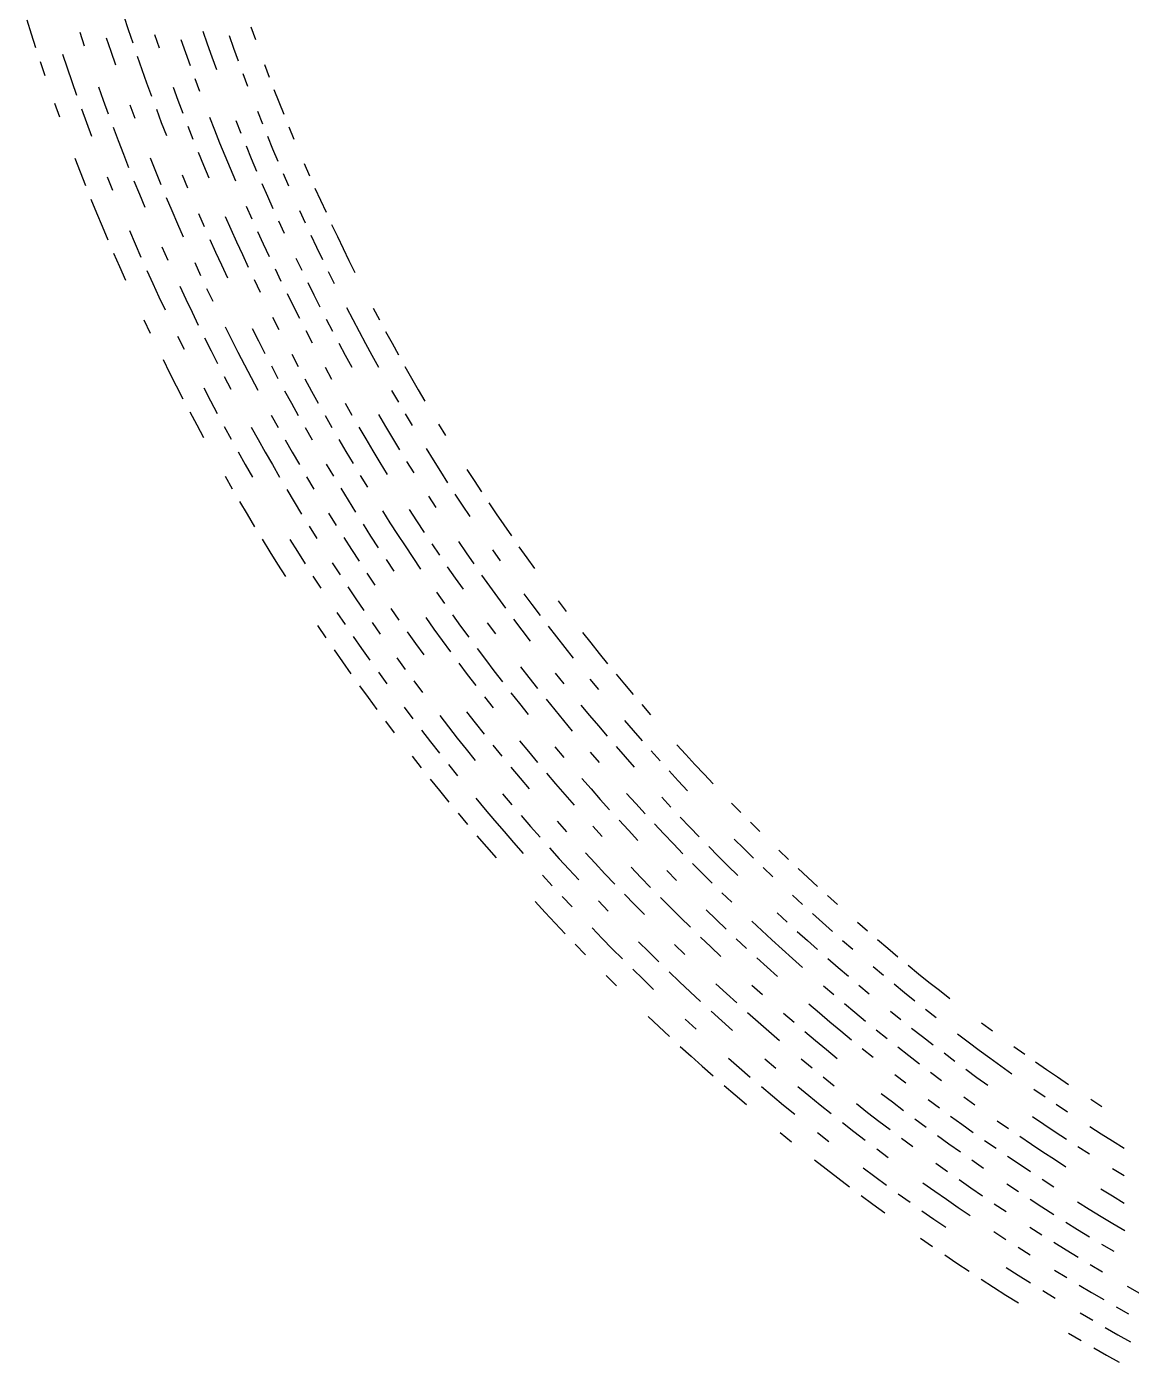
# Model space of a CAD drawing. Header units: metres. Extents: x -298 to 300, y -298 to 299.
# Drawn here: x -284.9 to -143.6, y -260.2 to -89.5 of the extents above; entities that cross this region are included whole.
import ezdxf

# ---------------------------------------------------------------- set-up
doc = ezdxf.new("R2010")
doc.units = ezdxf.units.M

msp = doc.modelspace()

# ---------------------------------------------------------------- linework, layer by layer
for p, q in [((-284.88284, -88.620674, -692.8203), (-284.31747, -90.40809, -692.8203)), ((-272.46692, -88.17628, -692.8203), (-271.90463, -89.885506, -692.8203)), ((-284.31747, -90.40809, -692.8203), (-283.7409, -92.19187, -692.8203)), ((-278.08945, -90.22886, -692.8203), (-277.51416, -91.973366, -692.8203)), ((-271.90463, -89.885506, -692.8203), (-271.33167, -91.59113, -692.8203)), ((-262.3679, -90.071815, -692.8203), (-261.79395, -91.71754, -692.8203)), ((-256.2169, -89.54554, -692.8203), (-255.64638, -91.152596, -692.8203)), ((-274.70978, -90.92835, -692.8203), (-274.1302, -92.65162, -692.8203)), ((-268.53238, -90.532814, -692.8203), (-267.95538, -92.21723, -692.8203)), ((-265.16205, -91.14347, -692.8203), (-264.5813, -92.80668, -692.8203)), ((-261.79395, -91.71754, -692.8203), (-261.20966, -93.359566, -692.8203)), ((-259.0058, -90.63047, -692.8203), (-258.4284, -92.25501, -692.8203)), ((-280.31787, -93.02024, -692.8203), (-279.725, -94.778694, -692.8203)), ((-274.1302, -92.65162, -692.8203), (-273.5398, -94.37116, -692.8203)), ((-270.748, -93.29313, -692.8203), (-270.1536, -94.9914, -692.8203)), ((-264.5813, -92.80668, -692.8203), (-263.9901, -94.466225, -692.8203)), ((-261.20966, -93.359566, -692.8203), (-260.61505, -94.99787, -692.8203)), ((-258.4284, -92.25501, -692.8203), (-257.8408, -93.87586, -692.8203)), ((-283.15314, -93.97199, -692.8203), (-282.55423, -95.74836, -692.8203)), ((-279.725, -94.778694, -692.8203), (-279.12115, -96.53333, -692.8203)), ((-270.1536, -94.9914, -692.8203), (-269.54858, -96.68592, -692.8203)), ((-257.24307, -95.49299, -692.8203), (-256.63516, -97.10633, -692.8203)), ((-254.47511, -94.35572, -692.8203), (-253.8744, -95.95167, -692.8203)), ((-279.12115, -96.53333, -692.8203), (-278.50626, -98.28416, -692.8203)), ((-275.72275, -97.18464, -692.8203), (-275.10385, -98.91407, -692.8203)), ((-269.54858, -96.68592, -692.8203), (-268.93292, -98.37653, -692.8203)), ((-266.16113, -97.24821, -692.8203), (-265.54202, -98.91752, -692.8203)), ((-263.38852, -96.12199, -692.8203), (-262.77652, -97.7739, -692.8203)), ((-275.10385, -98.91407, -692.8203), (-274.47412, -100.639565, -692.8203)), ((-265.54202, -98.91752, -692.8203), (-264.91245, -100.582924, -692.8203)), ((-253.26369, -97.54377, -692.8203), (-252.64302, -99.13203, -692.8203)), ((-281.32294, -99.28956, -692.8203), (-280.69064, -101.05427, -692.8203)), ((-277.88037, -100.031075, -692.8203), (-277.24356, -101.773964, -692.8203)), ((-271.70392, -99.506996, -692.8203), (-271.07053, -101.2111, -692.8203)), ((-268.3067, -100.06324, -692.8203), (-267.66986, -101.74598, -692.8203)), ((-255.38905, -100.3213, -692.8203), (-254.75087, -101.9228, -692.8203)), ((-252.64302, -99.13203, -692.8203), (-252.01234, -100.71632, -692.8203)), ((-277.24356, -101.773964, -692.8203), (-276.5958, -103.512825, -692.8203)), ((-273.83353, -102.36103, -692.8203), (-273.18216, -104.07844, -692.8203)), ((-267.66986, -101.74598, -692.8203), (-267.0225, -103.42466, -692.8203)), ((-264.27243, -102.2443, -692.8203), (-263.62198, -103.90162, -692.8203)), ((-261.5215, -101.06602, -692.8203), (-260.87854, -102.70606, -692.8203)), ((-258.13422, -101.51264, -692.8203), (-257.4885, -103.131355, -692.8203)), ((-251.37178, -102.29661, -692.8203), (-250.72127, -103.87281, -692.8203)), ((-273.18216, -104.07844, -692.8203), (-272.52002, -105.791725, -692.8203)), ((-260.87854, -102.70606, -692.8203), (-260.22528, -104.34205, -692.8203)), ((-254.10268, -103.52027, -692.8203), (-253.44441, -105.113594, -692.8203)), ((-272.52002, -105.791725, -692.8203), (-271.84714, -107.50077, -692.8203)), ((-262.96115, -105.554756, -692.8203), (-262.28995, -107.20374, -692.8203)), ((-260.22528, -104.34205, -692.8203), (-259.56174, -105.97382, -692.8203)), ((-256.83264, -104.74601, -692.8203), (-256.16666, -106.35648, -692.8203)), ((-253.44441, -105.113594, -692.8203), (-252.7762, -106.70277, -692.8203)), ((-278.72745, -106.32398, -692.8203), (-278.05103, -108.07215, -692.8203)), ((-269.1063, -106.29896, -692.8203), (-268.43027, -107.98655, -692.8203)), ((-262.28995, -107.20374, -692.8203), (-261.60843, -108.84846, -692.8203)), ((-259.56174, -105.97382, -692.8203), (-258.888, -107.60142, -692.8203)), ((-256.16666, -106.35648, -692.8203), (-255.49059, -107.962715, -692.8203)), ((-249.39067, -107.012764, -692.8203), (-248.71059, -108.57636, -692.8203)), ((-278.05103, -108.07215, -692.8203), (-277.36368, -109.81605, -692.8203)), ((-274.58722, -108.704414, -692.8203), (-273.896, -110.4264, -692.8203)), ((-271.1635, -109.20554, -692.8203), (-270.4692, -110.90598, -692.8203)), ((-268.43027, -107.98655, -692.8203), (-267.74368, -109.66981, -692.8203)), ((-265.01727, -108.43574, -692.8203), (-264.32794, -110.09754, -692.8203)), ((-258.888, -107.60142, -692.8203), (-258.20404, -109.22474, -692.8203)), ((-252.098, -108.28767, -692.8203), (-251.40987, -109.86826, -692.8203)), ((-270.4692, -110.90598, -692.8203), (-269.76425, -112.602, -692.8203)), ((-254.80443, -109.564644, -692.8203), (-254.10823, -111.16224, -692.8203)), ((-248.02074, -110.13566, -692.8203), (-247.32109, -111.69059, -692.8203)), ((-276.66537, -111.55558, -692.8203), (-275.95615, -113.29066, -692.8203)), ((-267.04657, -111.34873, -692.8203), (-266.3389, -113.02323, -692.8203)), ((-256.8056, -112.45823, -692.8203), (-256.0912, -114.068306, -692.8203)), ((-254.10823, -111.16224, -692.8203), (-253.402, -112.75538, -692.8203)), ((-247.32109, -111.69059, -692.8203), (-246.61171, -113.241035, -692.8203)), ((-275.95615, -113.29066, -692.8203), (-275.23602, -115.02122, -692.8203)), ((-266.3389, -113.02323, -692.8203), (-265.62073, -114.693214, -692.8203)), ((-262.91806, -113.40797, -692.8203), (-262.19757, -115.056465, -692.8203)), ((-259.50204, -113.756325, -692.8203), (-258.77942, -115.38331, -692.8203)), ((-252.6858, -114.34406, -692.8203), (-251.95964, -115.92817, -692.8203)), ((-250.00392, -113.016304, -692.8203), (-249.28618, -114.583595, -692.8203)), ((-275.23602, -115.02122, -692.8203), (-274.50507, -116.74723, -692.8203)), ((-271.75763, -115.56565, -692.8203), (-271.02338, -117.26963, -692.8203)), ((-265.62073, -114.693214, -692.8203), (-264.8921, -116.35865, -692.8203)), ((-258.77942, -115.38331, -692.8203), (-258.0466, -117.005684, -692.8203)), ((-255.36671, -115.673836, -692.8203), (-254.63213, -117.27479, -692.8203)), ((-245.8926, -114.787025, -692.8203), (-245.1638, -116.32844, -692.8203)), ((-271.02338, -117.26963, -692.8203), (-270.27847, -118.96894, -692.8203)), ((-267.5857, -117.66291, -692.8203), (-266.83838, -119.34058, -692.8203)), ((-261.4667, -116.700356, -692.8203), (-260.72556, -118.33961, -692.8203)), ((-258.0466, -117.005684, -692.8203), (-257.30362, -118.62345, -692.8203)), ((-254.63213, -117.27479, -692.8203), (-253.88753, -118.87107, -692.8203)), ((-248.55858, -116.14634, -692.8203), (-247.82118, -117.704475, -692.8203)), ((-247.82118, -117.704475, -692.8203), (-247.07402, -119.25788, -692.8203)), ((-245.1638, -116.32844, -692.8203), (-244.42537, -117.86518, -692.8203)), ((-273.7633, -118.468575, -692.8203), (-273.01074, -120.18522, -692.8203)), ((-260.72556, -118.33961, -692.8203), (-259.97415, -119.97416, -692.8203)), ((-257.30362, -118.62345, -692.8203), (-256.55048, -120.23649, -692.8203)), ((-250.47755, -119.08253, -692.8203), (-249.7217, -120.652626, -692.8203)), ((-244.42537, -117.86518, -692.8203), (-243.67726, -119.397285, -692.8203)), ((-243.67726, -119.397285, -692.8203), (-242.91957, -120.92463, -692.8203)), ((-273.01074, -120.18522, -692.8203), (-272.2474, -121.89707, -692.8203)), ((-269.5229, -120.66352, -692.8203), (-268.75668, -122.35334, -692.8203)), ((-263.40353, -119.675545, -692.8203), (-262.64368, -121.32691, -692.8203)), ((-259.97415, -119.97416, -692.8203), (-259.21246, -121.60395, -692.8203)), ((-253.13289, -120.46262, -692.8203), (-252.3683, -122.049385, -692.8203)), ((-246.31715, -120.80659, -692.8203), (-245.55055, -122.3505, -692.8203)), ((-268.75668, -122.35334, -692.8203), (-267.9799, -124.038246, -692.8203)), ((-265.31223, -122.68168, -692.8203), (-264.53342, -124.34495, -692.8203)), ((-255.78725, -121.844734, -692.8203), (-255.01393, -123.44813, -692.8203)), ((-248.95595, -122.21793, -692.8203), (-248.18047, -123.77839, -692.8203)), ((-267.9799, -124.038246, -692.8203), (-267.19254, -125.71827, -692.8203)), ((-264.53342, -124.34495, -692.8203), (-263.7442, -126.00327, -692.8203)), ((-261.87344, -122.97343, -692.8203), (-261.0929, -124.61506, -692.8203)), ((-251.59377, -123.631294, -692.8203), (-250.80934, -125.20826, -692.8203)), ((-248.18047, -123.77839, -692.8203), (-247.39516, -125.3339, -692.8203)), ((-263.7442, -126.00327, -692.8203), (-262.9446, -127.65656, -692.8203)), ((-250.80934, -125.20826, -692.8203), (-250.015, -126.78028, -692.8203)), ((-243.98833, -125.42365, -692.8203), (-243.19276, -126.95277, -692.8203)), ((-240.58916, -125.47755, -692.8203), (-239.79335, -126.9853, -692.8203)), ((-269.89313, -127.0033, -692.8203), (-269.08704, -128.69539, -692.8203)), ((-259.50098, -127.88343, -692.8203), (-258.68967, -129.51003, -692.8203)), ((-253.43715, -126.640175, -692.8203), (-252.6338, -128.22865, -692.8203)), ((-246.60011, -126.88444, -692.8203), (-245.79533, -128.42995, -692.8203)), ((-243.19276, -126.95277, -692.8203), (-242.38768, -128.47685, -692.8203)), ((-265.58624, -129.06319, -692.8203), (-264.76736, -130.72798, -692.8203)), ((-262.13464, -129.30482, -692.8203), (-261.31433, -130.94795, -692.8203)), ((-258.68967, -129.51003, -692.8203), (-257.86813, -131.13142, -692.8203)), ((-256.06393, -128.07408, -692.8203), (-255.25148, -129.67903, -692.8203)), ((-255.25148, -129.67903, -692.8203), (-254.42897, -131.27888, -692.8203)), ((-249.21083, -128.34727, -692.8203), (-248.3968, -129.90913, -692.8203)), ((-242.38768, -128.47685, -692.8203), (-241.57301, -129.9958, -692.8203)), ((-238.98811, -128.48802, -692.8203), (-238.17345, -129.98561, -692.8203)), ((-261.31433, -130.94795, -692.8203), (-260.48373, -132.58583, -692.8203)), ((-257.86813, -131.13142, -692.8203), (-257.03647, -132.74767, -692.8203)), ((-250.99718, -131.3903, -692.8203), (-250.16402, -132.96333, -692.8203)), ((-244.98088, -129.97035, -692.8203), (-244.15678, -131.5056, -692.8203)), ((-241.57301, -129.9958, -692.8203), (-240.7488, -131.50963, -692.8203)), ((-238.17345, -129.98561, -692.8203), (-237.34941, -131.47804, -692.8203)), ((-267.44308, -132.0641, -692.8203), (-266.6053, -133.74062, -692.8203)), ((-257.03647, -132.74767, -692.8203), (-256.19464, -134.35863, -692.8203)), ((-253.59648, -132.87349, -692.8203), (-252.75392, -134.46278, -692.8203)), ((-246.73946, -133.01735, -692.8203), (-245.8962, -134.56355, -692.8203)), ((-244.15678, -131.5056, -692.8203), (-243.32307, -133.0356, -692.8203)), ((-240.7488, -131.50963, -692.8203), (-239.91512, -133.0182, -692.8203)), ((-236.516, -132.96529, -692.8203), (-235.6733, -134.44722, -692.8203)), ((-266.6053, -133.74062, -692.8203), (-265.75696, -135.41182, -692.8203)), ((-259.64285, -134.21846, -692.8203), (-258.79175, -135.84575, -692.8203)), ((-256.19464, -134.35863, -692.8203), (-255.34279, -135.96425, -692.8203)), ((-249.32103, -134.53108, -692.8203), (-248.46819, -136.09346, -692.8203)), ((-235.6733, -134.44722, -692.8203), (-234.82127, -135.92378, -692.8203)), ((-265.75696, -135.41182, -692.8203), (-264.8982, -137.07765, -692.8203)), ((-262.24832, -135.691, -692.8203), (-261.3879, -137.33461, -692.8203)), ((-251.90147, -136.04677, -692.8203), (-251.03908, -137.62535, -692.8203)), ((-248.46819, -136.09346, -692.8203), (-247.60555, -137.65047, -692.8203)), ((-238.21947, -136.01949, -692.8203), (-237.35753, -137.51204, -692.8203)), ((-234.82127, -135.92378, -692.8203), (-233.96004, -137.39497, -692.8203)), ((-261.3879, -137.33461, -692.8203), (-260.5172, -138.97282, -692.8203)), ((-251.03908, -137.62535, -692.8203), (-250.16676, -139.19847, -692.8203)), ((-244.18062, -137.63988, -692.8203), (-243.30836, -139.16988, -692.8203)), ((-264.02893, -138.73805, -692.8203), (-263.14932, -140.39293, -692.8203)), ((-253.60881, -139.1592, -692.8203), (-252.72682, -140.74843, -692.8203)), ((-246.73317, -139.20198, -692.8203), (-245.85109, -140.748, -692.8203)), ((-239.89262, -139.10219, -692.8203), (-239.0113, -140.60521, -692.8203)), ((-236.48625, -138.99913, -692.8203), (-235.60567, -140.4807, -692.8203)), ((-263.14932, -140.39293, -692.8203), (-262.25928, -142.04222, -692.8203)), ((-259.63626, -140.60548, -692.8203), (-258.74506, -142.23256, -692.8203)), ((-256.17743, -140.69502, -692.8203), (-255.28575, -142.30037, -692.8203)), ((-249.28462, -140.76607, -692.8203), (-248.39262, -142.32802, -692.8203)), ((-242.42653, -140.69435, -692.8203), (-241.53517, -142.21321, -692.8203)), ((-239.0113, -140.60521, -692.8203), (-238.12056, -142.10262, -692.8203)), ((-232.20992, -140.32094, -692.8203), (-231.32112, -141.77559, -692.8203)), ((-255.28575, -142.30037, -692.8203), (-254.38399, -143.90004, -692.8203)), ((-251.83488, -142.33208, -692.8203), (-250.933, -143.91005, -692.8203)), ((-244.9593, -142.28838, -692.8203), (-244.05785, -143.82314, -692.8203)), ((-241.53517, -142.21321, -692.8203), (-240.6343, -143.72646, -692.8203)), ((-238.12056, -142.10262, -692.8203), (-237.22044, -143.59438, -692.8203)), ((-257.84366, -143.85399, -692.8203), (-256.9321, -145.46971, -692.8203)), ((-254.38399, -143.90004, -692.8203), (-253.47224, -145.494, -692.8203)), ((-250.933, -143.91005, -692.8203), (-250.02126, -145.48233, -692.8203)), ((-244.05785, -143.82314, -692.8203), (-243.1468, -145.35219, -692.8203)), ((-240.6343, -143.72646, -692.8203), (-239.72389, -145.23396, -692.8203)), ((-236.31099, -145.08044, -692.8203), (-235.39223, -146.56075, -692.8203)), ((-233.81667, -143.42708, -692.8203), (-232.90831, -144.89174, -692.8203)), ((-232.90831, -144.89174, -692.8203), (-231.9908, -146.35065, -692.8203)), ((-256.9321, -145.46971, -692.8203), (-256.0104, -147.07965, -692.8203)), ((-253.47224, -145.494, -692.8203), (-252.55049, -147.0822, -692.8203)), ((-246.57936, -145.43501, -692.8203), (-245.6581, -146.97987, -692.8203)), ((-239.72389, -145.23396, -692.8203), (-238.8041, -146.73573, -692.8203)), ((-231.9908, -146.35065, -692.8203), (-231.06416, -147.80376, -692.8203)), ((-228.60017, -146.10555, -692.8203), (-227.67513, -147.53734, -692.8203)), ((-259.52737, -146.95601, -692.8203), (-258.59625, -148.58237, -692.8203)), ((-249.09966, -147.04881, -692.8203), (-248.16823, -148.60947, -692.8203)), ((-242.22615, -146.87547, -692.8203), (-241.29597, -148.39291, -692.8203)), ((-227.67513, -147.53734, -692.8203), (-226.74117, -148.96329, -692.8203)), ((-257.65494, -150.2028, -692.8203), (-256.70343, -151.81729, -692.8203)), ((-251.61879, -148.66455, -692.8203), (-250.67714, -150.24101, -692.8203)), ((-244.72719, -148.51889, -692.8203), (-243.78664, -150.05202, -692.8203)), ((-243.78664, -150.05202, -692.8203), (-242.8365, -151.5792, -692.8203)), ((-233.52687, -149.50383, -692.8203), (-232.5804, -150.9665, -692.8203)), ((-230.12843, -149.25099, -692.8203), (-229.18361, -150.6923, -692.8203)), ((-256.70343, -151.81729, -692.8203), (-255.74184, -153.42575, -692.8203)), ((-250.67714, -150.24101, -692.8203), (-249.72566, -151.8115, -692.8203)), ((-246.27611, -151.71304, -692.8203), (-245.31544, -153.25581, -692.8203)), ((-239.40715, -151.41008, -692.8203), (-238.44856, -152.90968, -692.8203)), ((-235.98836, -151.20581, -692.8203), (-235.03114, -152.68393, -692.8203)), ((-229.18361, -150.6923, -692.8203), (-228.22975, -152.12764, -692.8203)), ((-225.79823, -150.38332, -692.8203), (-224.84639, -151.79736, -692.8203)), ((-224.84639, -151.79736, -692.8203), (-223.8857, -153.2054, -692.8203)), ((-248.76433, -153.37595, -692.8203), (-247.7932, -154.93433, -692.8203)), ((-241.87679, -153.10036, -692.8203), (-240.90755, -154.61543, -692.8203)), ((-238.44856, -152.90968, -692.8203), (-237.4806, -154.40321, -692.8203)), ((-235.03114, -152.68393, -692.8203), (-234.06465, -154.15598, -692.8203)), ((-223.8857, -153.2054, -692.8203), (-222.91621, -154.60736, -692.8203)), ((-254.77019, -155.02812, -692.8203), (-253.78847, -156.62433, -692.8203)), ((-251.25148, -155.04054, -692.8203), (-250.26982, -156.61452, -692.8203)), ((-244.34517, -154.7925, -692.8203), (-243.36525, -156.32306, -692.8203)), ((-240.90755, -154.61543, -692.8203), (-239.92879, -156.12437, -692.8203)), ((-237.4806, -154.40321, -692.8203), (-236.50328, -155.89061, -692.8203)), ((-229.68617, -155.31837, -692.8203), (-228.70326, -156.75674, -692.8203)), ((-253.78847, -156.62433, -692.8203), (-252.79674, -158.21432, -692.8203)), ((-250.26982, -156.61452, -692.8203), (-249.27834, -158.18228, -692.8203)), ((-243.36525, -156.32306, -692.8203), (-242.37575, -157.84743, -692.8203)), ((-236.50328, -155.89061, -692.8203), (-235.51662, -157.37184, -692.8203)), ((-233.08894, -155.62192, -692.8203), (-232.10408, -157.08165, -692.8203)), ((-228.70326, -156.75674, -692.8203), (-227.71138, -158.18889, -692.8203)), ((-225.31447, -156.39722, -692.8203), (-224.3249, -157.80804, -692.8203)), ((-221.93794, -156.00317, -692.8203), (-220.95094, -157.3928, -692.8203)), ((-252.79674, -158.21432, -692.8203), (-251.79506, -159.79803, -692.8203)), ((-245.82167, -158.03258, -692.8203), (-244.82137, -159.57233, -692.8203)), ((-238.94063, -157.62712, -692.8203), (-237.94301, -159.12363, -692.8203)), ((-235.51662, -157.37184, -692.8203), (-234.5207, -158.84682, -692.8203)), ((-231.11006, -158.53519, -692.8203), (-230.10695, -159.98242, -692.8203)), ((-220.95094, -157.3928, -692.8203), (-219.95525, -158.7762, -692.8203)), ((-248.27702, -159.74374, -692.8203), (-247.26591, -161.2989, -692.8203)), ((-241.37666, -159.36551, -692.8203), (-240.36812, -160.87726, -692.8203)), ((-230.10695, -159.98242, -692.8203), (-229.09477, -161.42331, -692.8203)), ((-226.71053, -159.61478, -692.8203), (-225.7007, -161.03432, -692.8203)), ((-243.81142, -161.10574, -692.8203), (-242.79189, -162.63278, -692.8203)), ((-232.5012, -161.77779, -692.8203), (-231.4777, -163.23369, -692.8203)), ((-225.7007, -161.03432, -692.8203), (-224.68202, -162.44748, -692.8203)), ((-221.30336, -162.00284, -692.8203), (-220.2787, -163.3883, -692.8203)), ((-242.79189, -162.63278, -692.8203), (-241.76277, -164.15335, -692.8203)), ((-224.68202, -162.44748, -692.8203), (-223.6545, -163.85419, -692.8203)), ((-220.2787, -163.3883, -692.8203), (-219.24538, -164.7673, -692.8203)), ((-216.9163, -162.88837, -692.8203), (-215.88618, -164.24623, -692.8203)), ((-245.21455, -164.38991, -692.8203), (-244.17433, -165.92569, -692.8203)), ((-238.32259, -163.8816, -692.8203), (-237.28572, -165.37405, -692.8203)), ((-233.8593, -165.0459, -692.8203), (-232.81526, -166.51024, -692.8203)), ((-230.44508, -164.68312, -692.8203), (-229.4034, -166.126, -692.8203)), ((-222.61818, -165.25441, -692.8203), (-221.57307, -166.64806, -692.8203)), ((-247.68956, -166.0689, -692.8203), (-246.63866, -167.62029, -692.8203)), ((-240.72414, -165.66742, -692.8203), (-239.67604, -167.17491, -692.8203)), ((-236.23958, -166.85992, -692.8203), (-235.18404, -168.33919, -692.8203)), ((-232.81526, -166.51024, -692.8203), (-231.76204, -167.96799, -692.8203)), ((-229.4034, -166.126, -692.8203), (-228.35268, -167.5623, -692.8203)), ((-226.00429, -165.70734, -692.8203), (-224.95625, -167.12228, -692.8203)), ((-221.57307, -166.64806, -692.8203), (-220.51924, -168.03511, -692.8203)), ((-218.20341, -166.13977, -692.8203), (-217.15285, -167.50566, -692.8203)), ((-213.80049, -166.94237, -692.8203), (-212.74501, -168.28055, -692.8203)), ((-243.12453, -167.45486, -692.8203), (-242.06514, -168.9774, -692.8203)), ((-242.06514, -168.9774, -692.8203), (-240.9962, -170.49324, -692.8203)), ((-235.18404, -168.33919, -692.8203), (-234.11928, -169.81178, -692.8203)), ((-231.76204, -167.96799, -692.8203), (-230.69966, -169.41908, -692.8203)), ((-227.29292, -168.99196, -692.8203), (-226.22426, -170.41492, -692.8203)), ((-217.15285, -167.50566, -692.8203), (-216.09377, -168.86488, -692.8203)), ((-216.09377, -168.86488, -692.8203), (-215.02614, -170.21744, -692.8203)), ((-212.74501, -168.28055, -692.8203), (-211.68114, -169.61205, -692.8203)), ((-245.57808, -169.16505, -692.8203), (-244.50783, -170.70308, -692.8203)), ((-244.50783, -170.70308, -692.8203), (-243.4279, -172.23434, -692.8203)), ((-237.55153, -170.16997, -692.8203), (-236.47517, -171.6574, -692.8203)), ((-226.22426, -170.41492, -692.8203), (-225.14668, -171.83112, -692.8203)), ((-211.68114, -169.61205, -692.8203), (-210.60896, -170.93681, -692.8203)), ((-239.91777, -172.00232, -692.8203), (-238.82991, -173.50458, -692.8203)), ((-229.62825, -170.86343, -692.8203), (-228.54774, -172.30103, -692.8203)), ((-228.54774, -172.30103, -692.8203), (-227.45827, -173.7318, -692.8203)), ((-225.14668, -171.83112, -692.8203), (-224.06023, -173.24051, -692.8203)), ((-221.75917, -171.32712, -692.8203), (-220.67598, -172.71521, -692.8203)), ((-217.30586, -172.15607, -692.8203), (-216.21754, -173.51616, -692.8203)), ((-209.52846, -172.2548, -692.8203), (-208.43974, -173.56598, -692.8203)), ((-242.33842, -173.75879, -692.8203), (-241.2394, -175.27634, -692.8203)), ((-235.38957, -173.138, -692.8203), (-234.2947, -174.61176, -692.8203)), ((-220.67598, -172.71521, -692.8203), (-219.58409, -174.09647, -692.8203)), ((-212.86555, -172.9022, -692.8203), (-211.77269, -174.23434, -692.8203)), ((-208.43974, -173.56598, -692.8203), (-207.34279, -174.87027, -692.8203)), ((-241.2394, -175.27634, -692.8203), (-240.13084, -176.78693, -692.8203)), ((-226.35985, -175.15565, -692.8203), (-225.25252, -176.57257, -692.8203)), ((-222.96498, -174.64304, -692.8203), (-221.86092, -176.03862, -692.8203)), ((-218.48357, -175.47083, -692.8203), (-217.3744, -176.83821, -692.8203)), ((-236.62599, -176.48839, -692.8203), (-235.51003, -177.96983, -692.8203)), ((-228.65804, -177.07257, -692.8203), (-227.53862, -178.5039, -692.8203)), ((-221.86092, -176.03862, -692.8203), (-220.74812, -177.42723, -692.8203)), ((-217.3744, -176.83821, -692.8203), (-216.25673, -178.1986, -692.8203)), ((-214.01546, -176.2156, -692.8203), (-212.90175, -177.55489, -692.8203)), ((-206.23769, -176.16762, -692.8203), (-205.12447, -177.458, -692.8203)), ((-239.01283, -178.29051, -692.8203), (-237.88545, -179.78703, -692.8203)), ((-232.07729, -177.53845, -692.8203), (-230.95482, -178.99127, -692.8203)), ((-230.95482, -178.99127, -692.8203), (-229.82329, -180.43698, -692.8203)), ((-227.53862, -178.5039, -692.8203), (-226.41023, -179.92816, -692.8203)), ((-216.25673, -178.1986, -692.8203), (-215.13051, -179.55193, -692.8203)), ((-212.90175, -177.55489, -692.8203), (-211.77968, -178.88713, -692.8203)), ((-211.77968, -178.88713, -692.8203), (-210.64925, -180.21227, -692.8203)), ((-208.44423, -178.1891, -692.8203), (-207.31825, -179.49329, -692.8203)), ((-234.38481, -179.44421, -692.8203), (-233.25038, -180.9115, -692.8203)), ((-233.25038, -180.9115, -692.8203), (-232.1067, -182.37158, -692.8203)), ((-229.82329, -180.43698, -692.8203), (-228.6827, -181.87555, -692.8203)), ((-221.87743, -180.78113, -692.8203), (-220.73488, -182.16974, -692.8203)), ((-207.31825, -179.49329, -692.8203), (-206.18416, -180.79037, -692.8203)), ((-228.6827, -181.87555, -692.8203), (-227.53313, -183.30692, -692.8203)), ((-225.2729, -181.34526, -692.8203), (-224.12672, -182.7552, -692.8203)), ((-220.73488, -182.16974, -692.8203), (-219.58363, -183.55112, -692.8203)), ((-217.3578, -181.55064, -692.8203), (-216.21053, -182.91081, -692.8203)), ((-212.85274, -182.23715, -692.8203), (-211.70125, -183.56895, -692.8203)), ((-209.51051, -181.53029, -692.8203), (-208.36357, -182.8411, -692.8203)), ((-205.04192, -182.08028, -692.8203), (-203.89162, -183.36299, -692.8203)), ((-201.73659, -181.2867, -692.8203), (-200.59132, -182.54865, -692.8203)), ((-200.59132, -182.54865, -692.8203), (-199.43822, -183.80334, -692.8203)), ((-235.60255, -182.7586, -692.8203), (-234.44719, -184.23357, -692.8203)), ((-230.95393, -183.82448, -692.8203), (-229.79207, -185.27007, -692.8203)), ((-222.97173, -184.15788, -692.8203), (-221.80794, -185.55327, -692.8203)), ((-208.36357, -182.8411, -692.8203), (-207.20839, -184.14465, -692.8203)), ((-199.43822, -183.80334, -692.8203), (-198.27724, -185.05077, -692.8203)), ((-233.28258, -185.70122, -692.8203), (-232.10878, -187.16151, -692.8203)), ((-221.80794, -185.55327, -692.8203), (-220.63545, -186.94131, -692.8203)), ((-218.42372, -184.92522, -692.8203), (-217.25526, -186.29198, -692.8203)), ((-213.89049, -185.60931, -692.8203), (-212.71782, -186.94757, -692.8203)), ((-202.73329, -184.63843, -692.8203), (-201.56697, -185.90652, -692.8203)), ((-201.56697, -185.90652, -692.8203), (-200.39275, -187.16728, -692.8203)), ((-198.27724, -185.05077, -692.8203), (-197.10844, -186.29085, -692.8203)), ((-232.10878, -187.16151, -692.8203), (-230.9258, -188.61438, -692.8203)), ((-224.03078, -187.55714, -692.8203), (-222.84566, -188.95912, -692.8203)), ((-217.25526, -186.29198, -692.8203), (-216.0782, -187.65137, -692.8203)), ((-216.0782, -187.65137, -692.8203), (-214.89268, -189.00333, -692.8203)), ((-212.71782, -186.94757, -692.8203), (-211.53676, -188.2784, -692.8203)), ((-208.19704, -187.52052, -692.8203), (-207.01247, -188.82292, -692.8203)), ((-227.44121, -188.13913, -692.8203), (-226.25233, -189.56253, -692.8203)), ((-211.53676, -188.2784, -692.8203), (-210.34743, -189.60179, -692.8203)), ((-207.01247, -188.82292, -692.8203), (-205.81981, -190.11784, -692.8203)), ((-203.69417, -188.01138, -692.8203), (-202.50667, -189.28545, -692.8203)), ((-194.74767, -188.74883, -692.8203), (-193.55574, -189.96661, -692.8203)), ((-229.73378, -190.05978, -692.8203), (-228.53273, -191.49763, -692.8203)), ((-226.25233, -189.56253, -692.8203), (-225.05452, -190.97841, -692.8203)), ((-225.05452, -190.97841, -692.8203), (-223.84789, -192.38672, -692.8203)), ((-221.65175, -190.35358, -692.8203), (-220.44911, -191.74051, -692.8203)), ((-217.066, -191.06075, -692.8203), (-215.85902, -192.41882, -692.8203)), ((-209.1498, -190.91765, -692.8203), (-207.9439, -192.22597, -692.8203)), ((-201.31123, -190.55202, -692.8203), (-200.10783, -191.81105, -692.8203)), ((-192.35622, -191.1769, -692.8203), (-191.14915, -192.37958, -692.8203)), ((-223.84789, -192.38672, -692.8203), (-222.63243, -193.7874, -692.8203)), ((-220.44911, -191.74051, -692.8203), (-219.23778, -193.11984, -692.8203)), ((-212.49626, -191.68471, -692.8203), (-211.28548, -193.01404, -692.8203)), ((-207.9439, -192.22597, -692.8203), (-206.72981, -193.52664, -692.8203)), ((-204.61903, -191.40523, -692.8203), (-203.41023, -192.68503, -692.8203)), ((-203.41023, -192.68503, -692.8203), (-202.19337, -193.9572, -692.8203)), ((-200.10783, -191.81105, -692.8203), (-198.89656, -193.06245, -692.8203)), ((-227.32265, -192.92792, -692.8203), (-226.10359, -194.35054, -692.8203)), ((-226.10359, -194.35054, -692.8203), (-224.87569, -195.76546, -692.8203)), ((-222.63243, -193.7874, -692.8203), (-221.40822, -195.1804, -692.8203)), ((-218.01784, -194.49153, -692.8203), (-216.78929, -195.85551, -692.8203)), ((-202.19337, -193.9572, -692.8203), (-200.96858, -195.22168, -692.8203)), ((-197.67747, -194.30624, -692.8203), (-196.4506, -195.54231, -692.8203)), ((-194.40425, -193.35881, -692.8203), (-193.1834, -194.57433, -692.8203)), ((-193.1834, -194.57433, -692.8203), (-191.95497, -195.78215, -692.8203)), ((-216.78929, -195.85551, -692.8203), (-215.55223, -197.21172, -692.8203)), ((-213.41963, -195.11205, -692.8203), (-212.18733, -196.4471, -692.8203)), ((-196.4506, -195.54231, -692.8203), (-195.21602, -196.77065, -692.8203)), ((-188.71248, -194.76205, -692.8203), (-187.48299, -195.94176, -692.8203)), ((-218.93367, -197.94318, -692.8203), (-217.68346, -199.31282, -692.8203)), ((-215.55223, -197.21172, -692.8203), (-214.30669, -198.56012, -692.8203)), ((-212.18733, -196.4471, -692.8203), (-210.94667, -197.77437, -692.8203)), ((-210.94667, -197.77437, -692.8203), (-209.69771, -199.09378, -692.8203)), ((-207.60347, -196.95592, -692.8203), (-206.35973, -198.25435, -692.8203)), ((-203.03902, -197.3825, -692.8203), (-201.79274, -198.65222, -692.8203)), ((-199.73592, -196.47844, -692.8203), (-198.49538, -197.7274, -692.8203)), ((-198.49538, -197.7274, -692.8203), (-197.247, -198.96855, -692.8203)), ((-195.21602, -196.77065, -692.8203), (-193.97374, -197.99118, -692.8203)), ((-190.71898, -196.98221, -692.8203), (-189.47548, -198.17447, -692.8203)), ((-186.24611, -197.1137, -692.8203), (-185.0019, -198.27783, -692.8203)), ((-206.35973, -198.25435, -692.8203), (-205.10786, -199.5449, -692.8203)), ((-185.0019, -198.27783, -692.8203), (-183.75044, -199.4341, -692.8203)), ((-219.87587, -201.34705, -692.8203), (-218.6042, -202.72264, -692.8203)), ((-216.4247, -200.67456, -692.8203), (-215.15736, -202.02837, -692.8203)), ((-211.79033, -201.23328, -692.8203), (-210.51964, -202.55792, -692.8203)), ((-208.4405, -200.40532, -692.8203), (-207.17506, -201.70894, -692.8203)), ((-203.84792, -200.82759, -692.8203), (-202.57997, -202.1023, -692.8203)), ((-195.99086, -200.2018, -692.8203), (-194.72704, -201.42712, -692.8203)), ((-186.9662, -200.53539, -692.8203), (-185.70052, -201.70395, -692.8203)), ((-182.49171, -200.58246, -692.8203), (-181.22585, -201.7229, -692.8203)), ((-218.6042, -202.72264, -692.8203), (-217.32387, -204.0902, -692.8203)), ((-207.17506, -201.70894, -692.8203), (-205.9015, -203.00455, -692.8203)), ((-202.57997, -202.1023, -692.8203), (-201.30403, -203.369, -692.8203)), ((-198.00636, -202.41397, -692.8203), (-196.72859, -203.6519, -692.8203)), ((-188.92885, -202.79446, -692.8203), (-187.64894, -203.97531, -692.8203)), ((-184.4275, -202.86453, -692.8203), (-183.1473, -204.01709, -692.8203)), ((-217.32387, -204.0902, -692.8203), (-216.03499, -205.44966, -692.8203)), ((-212.5974, -204.71191, -692.8203), (-211.30482, -206.04153, -692.8203)), ((-201.30403, -203.369, -692.8203), (-200.02019, -204.62767, -692.8203)), ((-196.72859, -203.6519, -692.8203), (-195.44307, -204.88179, -692.8203)), ((-192.17647, -203.85379, -692.8203), (-190.88979, -205.05504, -692.8203)), ((-183.1473, -204.01709, -692.8203), (-181.85982, -205.16156, -692.8203)), ((-178.67278, -203.97975, -692.8203), (-177.3857, -205.0961, -692.8203)), ((-211.30482, -206.04153, -692.8203), (-210.00398, -207.363, -692.8203)), ((-206.65804, -206.48352, -692.8203), (-205.3545, -207.77574, -692.8203)), ((-198.72847, -205.87822, -692.8203), (-197.42894, -207.12064, -692.8203)), ((-194.14989, -206.10355, -692.8203), (-192.84908, -207.31715, -692.8203)), ((-190.88979, -205.05504, -692.8203), (-189.59563, -206.24818, -692.8203)), ((-189.59563, -206.24818, -692.8203), (-188.29399, -207.43314, -692.8203)), ((-186.36162, -205.14809, -692.8203), (-185.06697, -206.31273, -692.8203)), ((-185.06697, -206.31273, -692.8203), (-183.76509, -207.46922, -692.8203)), ((-180.5652, -206.29788, -692.8203), (-179.2635, -207.42607, -692.8203)), ((-176.0916, -206.2043, -692.8203), (-174.7906, -207.30435, -692.8203)), ((-214.73763, -206.80098, -692.8203), (-213.43178, -208.14412, -692.8203)), ((-210.00398, -207.363, -692.8203), (-208.69484, -208.67628, -692.8203)), ((-205.3545, -207.77574, -692.8203), (-204.0429, -209.05977, -692.8203)), ((-202.03236, -206.84294, -692.8203), (-200.7267, -208.1061, -692.8203)), ((-197.42894, -207.12064, -692.8203), (-196.12163, -208.35483, -692.8203)), ((-188.29399, -207.43314, -692.8203), (-186.98497, -208.60988, -692.8203)), ((-174.7906, -207.30435, -692.8203), (-173.48274, -208.39618, -692.8203)), ((-191.54063, -208.52254, -692.8203), (-190.22469, -209.71968, -692.8203)), ((-190.22469, -209.71968, -692.8203), (-188.90126, -210.90851, -692.8203)), ((-186.98497, -208.60988, -692.8203), (-185.6686, -209.77838, -692.8203)), ((-182.45595, -208.6175, -692.8203), (-181.1396, -209.75749, -692.8203)), ((-181.1396, -209.75749, -692.8203), (-179.81618, -210.8892, -692.8203)), ((-176.63902, -209.65775, -692.8203), (-175.3163, -210.76115, -692.8203)), ((-172.16805, -209.47978, -692.8203), (-170.84657, -210.55508, -692.8203)), ((-210.795, -210.80562, -692.8203), (-209.46413, -212.12387, -692.8203)), ((-207.37749, -209.98126, -692.8203), (-206.05196, -211.27795, -692.8203)), ((-206.05196, -211.27795, -692.8203), (-204.71837, -212.56625, -692.8203)), ((-202.72328, -210.33551, -692.8203), (-201.39565, -211.60292, -692.8203)), ((-201.39565, -211.60292, -692.8203), (-200.0601, -212.86195, -692.8203)), ((-170.84657, -210.55508, -692.8203), (-169.51839, -211.62204, -692.8203)), ((-169.51839, -211.62204, -692.8203), (-168.18355, -212.68062, -692.8203)), ((-200.0601, -212.86195, -692.8203), (-198.71669, -214.11253, -692.8203)), ((-196.76253, -211.8459, -692.8203), (-195.42555, -213.07578, -692.8203)), ((-195.42555, -213.07578, -692.8203), (-194.08095, -214.29724, -692.8203)), ((-192.15364, -212.00772, -692.8203), (-190.81581, -213.20862, -692.8203)), ((-183.01399, -212.09038, -692.8203), (-181.67586, -213.23383, -692.8203)), ((-178.48567, -212.01256, -692.8203), (-177.14815, -213.12752, -692.8203)), ((-173.98674, -211.8562, -692.8203), (-172.65031, -212.94289, -692.8203)), ((-172.65031, -212.94289, -692.8203), (-171.30711, -214.02113, -692.8203)), ((-168.18355, -212.68062, -692.8203), (-166.84212, -213.7308, -692.8203)), ((-184.88658, -214.42471, -692.8203), (-183.53377, -215.57988, -692.8203)), ((-180.33058, -214.3688, -692.8203), (-178.97823, -215.49532, -692.8203)), ((-205.42229, -216.02802, -692.8203), (-204.05873, -217.31235, -692.8203)), ((-200.66942, -216.38051, -692.8203), (-199.30391, -217.63486, -692.8203)), ((-197.3655, -215.35466, -692.8203), (-196.00648, -216.58826, -692.8203)), ((-196.00648, -216.58826, -692.8203), (-194.63979, -217.81328, -692.8203)), ((-192.72865, -215.51021, -692.8203), (-191.36882, -216.71465, -692.8203)), ((-191.36882, -216.71465, -692.8203), (-190.00145, -217.9105, -692.8203)), ((-188.11766, -215.58505, -692.8203), (-186.75746, -216.7605, -692.8203)), ((-183.53377, -215.57988, -692.8203), (-182.17372, -216.72649, -692.8203)), ((-182.17372, -216.72649, -692.8203), (-180.8065, -217.86452, -692.8203)), ((-178.97823, -215.49532, -692.8203), (-177.61879, -216.6133, -692.8203)), ((-174.45229, -215.33209, -692.8203), (-173.09401, -216.42162, -692.8203)), ((-169.95717, -215.0909, -692.8203), (-168.60054, -216.15216, -692.8203)), ((-204.05873, -217.31235, -692.8203), (-202.68721, -218.58809, -692.8203)), ((-190.00145, -217.9105, -692.8203), (-188.6266, -219.09773, -692.8203)), ((-185.38991, -217.92737, -692.8203), (-184.01509, -219.08559, -692.8203)), ((-180.8065, -217.86452, -692.8203), (-179.4322, -218.99394, -692.8203)), ((-176.25246, -217.72269, -692.8203), (-174.87914, -218.82347, -692.8203)), ((-171.72896, -217.50256, -692.8203), (-170.35713, -218.5749, -692.8203)), ((-165.86748, -218.24898, -692.8203), (-164.49113, -219.28445, -692.8203)), ((-162.77867, -216.83035, -692.8203), (-161.41133, -217.84644, -692.8203)), ((-201.3077, -219.85515, -692.8203), (-199.92024, -221.11351, -692.8203)), ((-184.01509, -219.08559, -692.8203), (-182.63301, -220.23515, -692.8203)), ((-178.0508, -220.11469, -692.8203), (-176.66243, -221.22672, -692.8203)), ((-173.49892, -219.91559, -692.8203), (-172.11195, -220.99901, -692.8203)), ((-170.35713, -218.5749, -692.8203), (-168.97865, -219.6386, -692.8203)), ((-164.49113, -219.28445, -692.8203), (-163.10832, -220.31125, -692.8203)), ((-158.65764, -219.85269, -692.8203), (-157.27144, -220.8428, -692.8203)), ((-199.92024, -221.11351, -692.8203), (-198.52492, -222.36313, -692.8203)), ((-195.16054, -221.346, -692.8203), (-193.76399, -222.56557, -692.8203)), ((-190.49397, -221.43642, -692.8203), (-189.097, -222.62665, -692.8203)), ((-185.85469, -221.44614, -692.8203), (-184.45778, -222.6072, -692.8203)), ((-182.63301, -220.23515, -692.8203), (-181.24379, -221.37599, -692.8203)), ((-172.11195, -220.99901, -692.8203), (-170.71815, -222.07368, -692.8203)), ((-167.59352, -220.6936, -692.8203), (-166.20177, -221.73987, -692.8203)), ((-163.10832, -220.31125, -692.8203), (-161.71913, -221.3293, -692.8203)), ((-161.71913, -221.3293, -692.8203), (-160.32356, -222.33861, -692.8203)), ((-155.87904, -221.82414, -692.8203), (-154.48055, -222.79672, -692.8203)), ((-198.52492, -222.36313, -692.8203), (-197.12181, -223.60394, -692.8203)), ((-193.76399, -222.56557, -692.8203), (-192.35982, -223.77634, -692.8203)), ((-173.86491, -223.42447, -692.8203), (-172.45589, -224.5101, -692.8203)), ((-169.3177, -223.13956, -692.8203), (-167.91057, -224.1966, -692.8203)), ((-164.80348, -222.77734, -692.8203), (-163.39876, -223.80603, -692.8203)), ((-160.32356, -222.33861, -692.8203), (-158.9217, -223.33913, -692.8203)), ((-154.48055, -222.79672, -692.8203), (-153.07594, -223.76048, -692.8203)), ((-195.71092, -224.8359, -692.8203), (-194.29243, -226.05891, -692.8203)), ((-190.94814, -224.97826, -692.8203), (-189.52888, -226.17128, -692.8203)), ((-186.28075, -224.98065, -692.8203), (-184.86162, -226.1443, -692.8203)), ((-183.0536, -223.75946, -692.8203), (-181.64223, -224.90285, -692.8203)), ((-163.39876, -223.80603, -692.8203), (-161.98763, -224.82585, -692.8203)), ((-156.09932, -225.31361, -692.8203), (-154.67885, -226.28749, -692.8203)), ((-153.07594, -223.76048, -692.8203), (-151.66536, -224.7154, -692.8203)), ((-194.29243, -226.05891, -692.8203), (-192.8662, -227.27303, -692.8203)), ((-189.52888, -226.17128, -692.8203), (-188.10219, -227.35535, -692.8203)), ((-184.86162, -226.1443, -692.8203), (-183.43523, -227.29904, -692.8203)), ((-175.61607, -225.8513, -692.8203), (-174.19179, -226.94788, -692.8203)), ((-174.19179, -226.94788, -692.8203), (-172.76057, -228.03549, -692.8203)), ((-169.61751, -226.65466, -692.8203), (-168.18831, -227.71352, -692.8203)), ((-165.07655, -226.28404, -692.8203), (-163.6498, -227.31435, -692.8203)), ((-148.82637, -226.59851, -692.8203), (-147.39806, -227.52663, -692.8203)), ((-188.10219, -227.35535, -692.8203), (-186.6681, -228.53041, -692.8203)), ((-183.43523, -227.29904, -692.8203), (-182.0016, -228.44475, -692.8203)), ((-178.79808, -227.1629, -692.8203), (-177.36543, -228.27948, -692.8203)), ((-177.36543, -228.27948, -692.8203), (-175.92583, -229.38701, -692.8203)), ((-153.25237, -227.25243, -692.8203), (-151.81984, -228.20836, -692.8203)), ((-180.56084, -229.58142, -692.8203), (-179.11299, -230.70901, -692.8203)), ((-175.92583, -229.38701, -692.8203), (-174.4793, -230.48546, -692.8203)), ((-171.32265, -229.11406, -692.8203), (-169.87794, -230.18358, -692.8203)), ((-166.75252, -228.76337, -692.8203), (-165.31013, -229.80415, -692.8203)), ((-165.31013, -229.80415, -692.8203), (-163.86128, -230.83585, -692.8203)), ((-160.77705, -229.34795, -692.8203), (-159.33119, -230.35114, -692.8203)), ((-156.27992, -228.81573, -692.8203), (-154.83748, -229.79066, -692.8203)), ((-154.83748, -229.79066, -692.8203), (-153.38899, -230.75652, -692.8203)), ((-148.93697, -230.0931, -692.8203), (-147.48677, -231.02184, -692.8203)), ((-188.54225, -230.86118, -692.8203), (-187.08604, -232.039, -692.8203)), ((-183.77797, -230.85335, -692.8203), (-182.32204, -232.00113, -692.8203)), ((-179.11299, -230.70901, -692.8203), (-177.65807, -231.82747, -692.8203)), ((-173.02592, -231.57478, -692.8203), (-171.56575, -232.65495, -692.8203)), ((-168.42659, -231.24399, -692.8203), (-166.96858, -232.29523, -692.8203)), ((-162.40596, -231.8584, -692.8203), (-160.94429, -232.8718, -692.8203)), ((-157.87904, -231.34521, -692.8203), (-156.42073, -232.33015, -692.8203)), ((-153.38899, -230.75652, -692.8203), (-151.93446, -231.71323, -692.8203)), ((-147.48677, -231.02184, -692.8203), (-146.03072, -231.94142, -692.8203)), ((-146.03072, -231.94142, -692.8203), (-144.56898, -232.85185, -692.8203)), ((-176.19618, -232.93677, -692.8203), (-174.72737, -234.03682, -692.8203)), ((-166.96858, -232.29523, -692.8203), (-165.50404, -233.3373, -692.8203)), ((-156.42073, -232.33015, -692.8203), (-154.95625, -233.3059, -692.8203)), ((-154.95625, -233.3059, -692.8203), (-153.48567, -234.2724, -692.8203)), ((-150.47398, -232.66078, -692.8203), (-149.00758, -233.5991, -692.8203)), ((-184.15157, -234.36707, -692.8203), (-182.67348, -235.5172, -692.8203)), ((-182.67348, -235.5172, -692.8203), (-181.18819, -236.65802, -692.8203)), ((-177.91145, -235.38922, -692.8203), (-176.42717, -236.50003, -692.8203)), ((-168.6252, -234.78763, -692.8203), (-167.14497, -235.84004, -692.8203)), ((-164.033, -234.37013, -692.8203), (-162.5555, -235.39369, -692.8203)), ((-159.47627, -233.87596, -692.8203), (-158.00203, -234.87088, -692.8203)), ((-158.00203, -234.87088, -692.8203), (-156.52153, -235.85649, -692.8203)), ((-153.48567, -234.2724, -692.8203), (-152.00905, -235.22964, -692.8203)), ((-146.05733, -235.44804, -692.8203), (-144.57353, -236.35855, -692.8203)), ((-181.18819, -236.65802, -692.8203), (-179.69576, -237.78947, -692.8203)), ((-176.42717, -236.50003, -692.8203), (-174.93599, -237.60146, -692.8203)), ((-170.27992, -237.2813, -692.8203), (-168.78401, -238.34406, -692.8203)), ((-165.65816, -236.88313, -692.8203), (-164.16484, -237.91685, -692.8203)), ((-155.03493, -236.8328, -692.8203), (-153.54222, -237.79973, -692.8203)), ((-178.19624, -238.91151, -692.8203), (-176.68977, -240.02411, -692.8203)), ((-173.43791, -238.6935, -692.8203), (-171.93306, -239.77608, -692.8203)), ((-168.78401, -238.34406, -692.8203), (-167.28145, -239.39738, -692.8203)), ((-164.16484, -237.91685, -692.8203), (-162.66508, -238.94116, -692.8203)), ((-159.58144, -237.41283, -692.8203), (-158.08498, -238.40831, -692.8203)), ((-147.54372, -238.04538, -692.8203), (-146.0436, -238.96518, -692.8203)), ((-146.0436, -238.96518, -692.8203), (-144.53773, -239.87553, -692.8203)), ((-176.68977, -240.02411, -692.8203), (-175.17635, -241.1272, -692.8203)), ((-167.28145, -239.39738, -692.8203), (-165.7723, -240.44127, -692.8203)), ((-165.7723, -240.44127, -692.8203), (-164.25664, -241.47562, -692.8203)), ((-161.15895, -239.95601, -692.8203), (-159.64644, -240.96136, -692.8203)), ((-156.58226, -239.3944, -692.8203), (-155.07344, -240.37099, -692.8203)), ((-155.07344, -240.37099, -692.8203), (-153.55849, -241.33807, -692.8203)), ((-150.53877, -239.70529, -692.8203), (-149.02815, -240.64389, -692.8203)), ((-149.02815, -240.64389, -692.8203), (-147.51167, -241.57297, -692.8203)), ((-170.4214, -240.8492, -692.8203), (-168.90306, -241.91277, -692.8203)), ((-168.90306, -241.91277, -692.8203), (-167.37807, -242.96677, -692.8203)), ((-152.03755, -242.2956, -692.8203), (-150.51064, -243.24355, -692.8203)), ((-147.51167, -241.57297, -692.8203), (-145.9894, -242.49248, -692.8203)), ((-161.20604, -243.51562, -692.8203), (-159.67122, -244.52118, -692.8203)), ((-156.60274, -242.94344, -692.8203), (-155.07161, -243.92007, -692.8203)), ((-150.51064, -243.24355, -692.8203), (-148.9778, -244.18188, -692.8203)), ((-145.9894, -242.49248, -692.8203), (-144.46141, -243.4024, -692.8203)), ((-170.59492, -244.37906, -692.8203), (-169.05434, -245.44371, -692.8203)), ((-158.13008, -245.5171, -692.8203), (-156.58278, -246.50328, -692.8203)), ((-153.53441, -244.88707, -692.8203), (-151.9912, -245.84438, -692.8203)), ((-147.4391, -245.11055, -692.8203), (-145.89464, -246.02953, -692.8203)), ((-167.50706, -246.49867, -692.8203), (-165.9532, -247.54385, -692.8203)), ((-151.9912, -245.84438, -692.8203), (-150.44197, -246.79196, -692.8203)), ((-165.9532, -247.54385, -692.8203), (-164.39284, -248.57927, -692.8203)), ((-159.65578, -248.09178, -692.8203), (-158.09227, -249.08751, -692.8203)), ((-158.09227, -249.08751, -692.8203), (-156.52254, -250.07338, -692.8203)), ((-153.46977, -248.44635, -692.8203), (-151.90419, -249.40318, -692.8203)), ((-148.88686, -247.72978, -692.8203), (-147.32591, -248.6578, -692.8203)), ((-162.82603, -249.60484, -692.8203), (-161.25282, -250.62054, -692.8203)), ((-161.25282, -250.62054, -692.8203), (-159.67323, -251.62631, -692.8203)), ((-150.33266, -250.35013, -692.8203), (-148.7552, -251.28719, -692.8203)), ((-144.18672, -250.48431, -692.8203), (-142.6086, -251.38272, -692.8203)), ((-159.67323, -251.62631, -692.8203), (-158.08742, -252.62213, -692.8203)), ((-154.94667, -251.04935, -692.8203), (-153.3647, -252.01538, -692.8203)), ((-148.7552, -251.28719, -692.8203), (-147.17192, -252.21431, -692.8203)), ((-150.18275, -253.91756, -692.8203), (-148.58293, -254.85358, -692.8203)), ((-145.58287, -253.13144, -692.8203), (-143.98808, -254.03857, -692.8203)), ((-146.97725, -255.77954, -692.8203), (-145.36583, -256.69534, -692.8203)), ((-151.68263, -256.50513, -692.8203), (-150.06636, -257.4506, -692.8203)), ((-145.36583, -256.69534, -692.8203), (-143.74867, -257.60104, -692.8203)), ((-148.44423, -258.38586, -692.8203), (-146.81627, -259.31094, -692.8203)), ((-146.81627, -259.31094, -692.8203), (-145.18254, -260.22577, -692.8203))]:
    msp.add_line(p, q)

doc.saveas('drawing.dxf')
